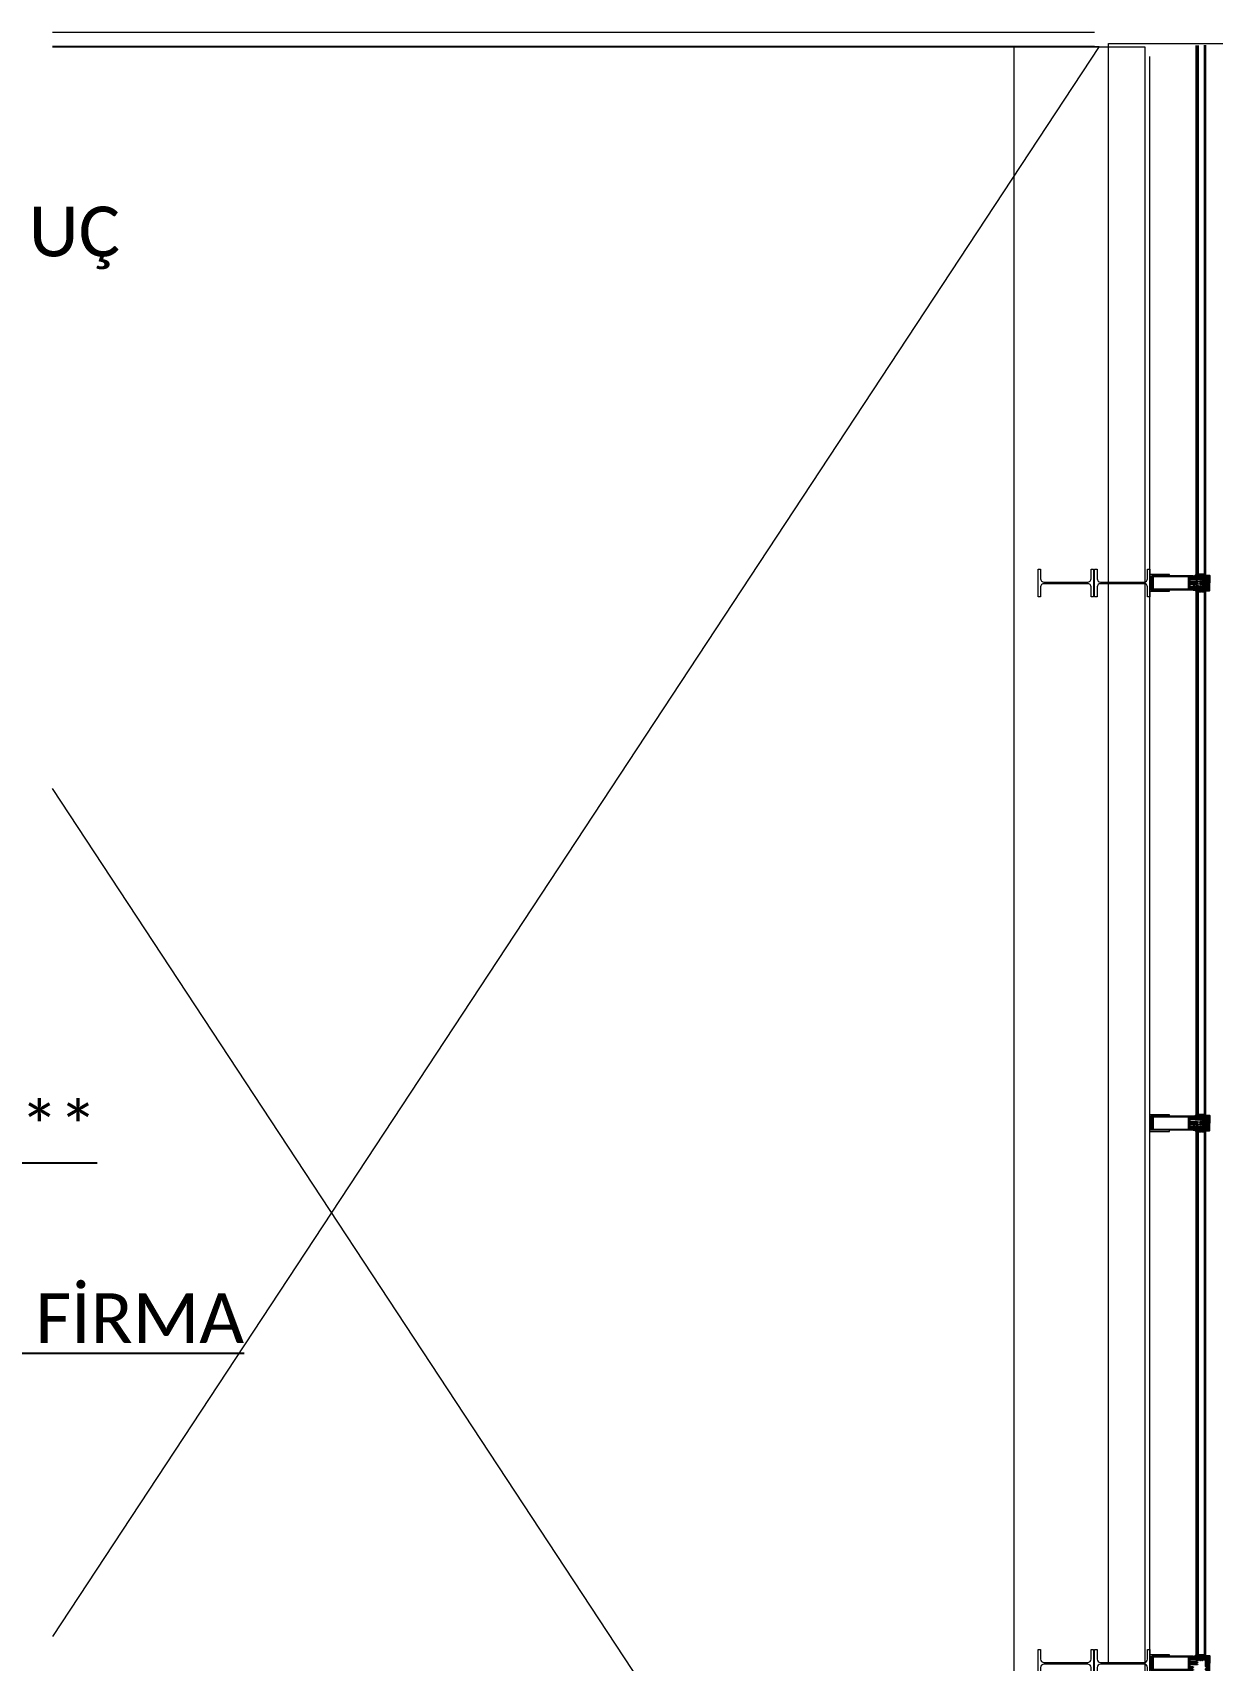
# Model space of a CAD drawing. Header units: millimetres. Extents: x -24 to 530668, y -246875 to -2983.
# Drawn here: x 264915 to 265341, y -119307 to -118719 of the extents above; entities that cross this region are included whole.
import ezdxf
from ezdxf.enums import TextEntityAlignment as Align

# ---------------------------------------------------------------- set-up
doc = ezdxf.new("R2010")
doc.units = ezdxf.units.MM
doc.layers.get('0').update_dxf_attribs({"lineweight": 20})
for name, color, linetype, lineweight in [('0S-Profile EPDM', 22, 'Continuous', 25), ('0S-Shading EPDM', 25, 'Continuous', 13), ('elektrik yazı', 1, 'Continuous', 25), ('t_tarama', 253, 'Continuous', 5), ('ölçü', 251, 'Continuous', 5)]:
    doc.layers.add(name, color=color, linetype=linetype, lineweight=lineweight)
doc.layers.add('a_window_metal_aluminium_section', color=2, linetype='Continuous')
doc.styles.add('arial', font='arial.ttf')
doc.styles.add('txt_tur_1', font='arial.ttf', dxfattribs={"height": 1.5})
doc.styles.add('X_S_COL_01$0$arial', font='arial.ttf')
doc.styles.add('yazı', font='arial.ttf')

# ---------------------------------------------------------------- blocks, each defined once
blk = doc.blocks.new('dgriya')
at = {"layer": 'a_window_metal_aluminium_section', "extrusion": (0, 0, -1)}
for p, q in [((-161.7, 4.5), (-161.2, 5)), ((-161.7, 3.5), (-161.7, 4.5)), ((-160.7, 2.5), (-161.7, 3.5)), ((-161.2, 5), (-134.2, 5)), ((-159.8, 2.5), (-160.7, 2.5)), ((-159.5, 2), (-159.8, 2.5)), ((-158.3, 2), (-159.5, 2)), ((-158, 2.5), (-158.3, 2)), ((-157.7, 2), (-158, 2.5)), ((-156.5, 2), (-157.7, 2)), ((-156.2, 2.5), (-156.5, 2)), ((-155.9, 2), (-156.2, 2.5)), ((-154.7, 2), (-155.9, 2)), ((-154.4, 2.5), (-154.7, 2)), ((-154.1, 2), (-154.4, 2.5)), ((-152.9, 2), (-154.1, 2)), ((-152.6, 2.5), (-152.9, 2)), ((-152.3, 2), (-152.6, 2.5)), ((-151.1, 2), (-152.3, 2)), ((-150.8, 2.5), (-151.1, 2)), ((-150.5, 2), (-150.8, 2.5)), ((-149.3, 2), (-150.5, 2)), ((-149, 2.5), (-149.3, 2)), ((-148.7, 2), (-149, 2.5)), ((-147.5, 2), (-148.7, 2)), ((-147.2, 2.5), (-147.5, 2)), ((-146.9, 2), (-147.2, 2.5)), ((-145.8, 2), (-146.9, 2)), ((-145.8, 14.4), (-144.9, 15.3)), ((-145.8, 13.1), (-145.8, 14.4)), ((-145.3, 12.6), (-145.8, 13.1)), ((-143.9, 0.9), (-145.8, 2)), ((-145.7, 23.1), (-145.7, 25)), ((-145.7, 25), (2.8, 25)), ((-144.9, 22.3), (-145.7, 23.1)), ((-133.2, 12.6), (-145.3, 12.6)), ((-144.3, 22.3), (-144.9, 22.3)), ((-144.9, 15.3), (-144.3, 15.3)), ((-141.6, 23.5), (-144.3, 23.5)), ((-144.3, 23.5), (-144.3, 22.3)), ((-144.3, 15.3), (-144.3, 14.1)), ((-144.3, 14.1), (-141.6, 14.1)), ((-143.4, 0), (-143.9, 0.9)), ((-143.9, -0.9), (-143.4, 0)), ((-141.6, 19), (-141.6, 23.5)), ((-141.4, 18.8), (-141.6, 19)), ((-141.6, 18.5), (-141.4, 18.8)), ((-141.6, 14.1), (-141.6, 18.5)), ((-134.2, 5), (-133.2, 5.3)), ((-132.7, 12.1), (-133.2, 12.6)), ((-133.2, 5.3), (-132.7, 6.5)), ((-132.7, 6.5), (-132.7, 12.1)), ((2.8, 25), (3.8, 24.6)), ((3.8, 24.6), (4.3, 23.7)), ((4.3, 23.7), (4.3, -23.5)), ((-161.7, -3.7), (-160.7, -2.5)), ((-161.7, -4.5), (-161.7, -3.7)), ((-161.2, -5), (-161.7, -4.5)), ((-134.2, -5), (-161.2, -5)), ((-160.7, -2.5), (-160.4, -2)), ((-160.4, -2), (-159.2, -2)), ((-159.2, -2), (-158.9, -2.5)), ((-158.9, -2.5), (-158.6, -2)), ((-158.6, -2), (-157.4, -2)), ((-157.4, -2), (-157.1, -2.5)), ((-157.1, -2.5), (-156.8, -2)), ((-156.8, -2), (-155.6, -2)), ((-155.6, -2), (-155.3, -2.5)), ((-155.3, -2.5), (-155, -2)), ((-155, -2), (-153.8, -2)), ((-153.8, -2), (-153.5, -2.5)), ((-153.5, -2.5), (-153.2, -2)), ((-153.2, -2), (-152, -2)), ((-152, -2), (-151.7, -2.5)), ((-151.7, -2.5), (-151.4, -2)), ((-151.4, -2), (-150.2, -2)), ((-150.2, -2), (-149.9, -2.5)), ((-149.9, -2.5), (-149.6, -2)), ((-149.6, -2), (-148.4, -2)), ((-148.4, -2), (-148.1, -2.5)), ((-148.1, -2.5), (-147.8, -2)), ((-147.8, -2), (-145.8, -2)), ((-145.8, -2), (-143.9, -0.9)), ((-145.8, -13.1), (-145.3, -12.6)), ((-145.8, -14.4), (-145.8, -13.1)), ((-145.8, -13.1), (-145.8, -13.1)), ((-144.9, -15.3), (-145.8, -14.4)), ((-145.7, -23.1), (-144.9, -22.3)), ((-145.7, -25), (-145.7, -23.1)), ((2.8, -25), (-145.7, -25)), ((-145.3, -12.6), (-133.2, -12.6)), ((-144.3, -15.3), (-144.9, -15.3)), ((-144.9, -22.3), (-144.3, -22.3)), ((-141.6, -14.1), (-144.3, -14.1)), ((-144.3, -14.1), (-144.3, -15.3)), ((-144.3, -22.3), (-144.3, -23.5)), ((-144.3, -23.5), (-141.6, -23.5)), ((-141.6, -18.5), (-141.6, -14.1)), ((-141.4, -18.8), (-141.6, -18.5)), ((-141.6, -19), (-141.4, -18.8)), ((-141.6, -23.5), (-141.6, -19)), ((-133, -5.6), (-134.2, -5)), ((-133.2, -12.6), (-132.7, -12.1)), ((-132.7, -6.5), (-133, -5.6)), ((-132.7, -12.1), (-132.7, -6.5)), ((3.9, -24.6), (2.8, -25)), ((4.3, -23.5), (3.9, -24.6))]:
    blk.add_line(p, q, dxfattribs=at)
at = {"layer": 'a_window_metal_aluminium_section'}
for p, q in [((-130.4, 22.9), (-130.4, -22.9)), ((0, 22.9), (-130.4, 22.9)), ((-130.4, 22.9), (-130.4, 22.9)), ((0, -22.9), (0, 22.9)), ((-130.4, -22.9), (0, -22.9))]:
    blk.add_line(p, q, dxfattribs=at)
for points in [[(-192.4, 27), (-204.4, 27), (-204.4, 0)], [(-192.4, 25), (-202.4, 25), (-202.4, 0)], [(-192.4, 25), (-192.4, 27)], [(-192.4, -27), (-204.4, -27), (-204.4, 0)], [(-192.4, -25), (-202.4, -25), (-202.4, 0)], [(-192.4, -25), (-192.4, -27)]]:
    blk.add_lwpolyline(points, dxfattribs=at)
for points in [[(-191.5, 23.5), (-191.5, 20.3), (-192.3, 19.5), (-192.9, 19.5), (-192.9, 20.7), (-194.5, 20.7), (-194.7, 20.7), (-194.9, 20.6), (-195.1, 20.5), (-195.2, 20.4), (-195.4, 20.3), (-195.5, 20.1), (-195.5, 19.9), (-195.5, 19.7), (-195.5, 11.3), (-192.9, 11.3), (-192.9, 12.5), (-192.3, 12.5), (-191.5, 11.7), (-191.5, -11.7), (-192.3, -12.5), (-192.9, -12.5), (-192.9, -11.3), (-195.5, -11.3), (-195.5, -19.7), (-195.5, -19.9), (-195.5, -20.1), (-195.4, -20.3), (-195.2, -20.4), (-195.1, -20.5), (-194.9, -20.6), (-194.7, -20.7), (-194.5, -20.7), (-192.9, -20.7), (-192.9, -19.5), (-192.3, -19.5), (-191.5, -20.3), (-191.5, -23.5), (-195.3, -22.5), (-195.4, -22.5), (-195.5, -22.5), (-195.6, -22.5), (-195.7, -22.5), (-195.8, -22.6), (-195.9, -22.7), (-196, -22.8), (-196, -22.9), (-196, -23), (-196.1, -23.1), (-196.1, -23.2), (-196.2, -23.3), (-196.3, -23.4), (-196.4, -23.4), (-196.5, -23.5), (-196.6, -23.5), (-196.7, -23.5), (-196.8, -23.4), (-197, -23.4), (-197.1, -23.3), (-197.2, -23.2), (-197.4, -23.1), (-197.5, -23), (-197.6, -23), (-197.7, -22.9), (-197.8, -22.9), (-197.9, -22.8), (-198, -22.8), (-198.1, -22.7), (-198.3, -22.7), (-198.4, -22.6), (-198.5, -22.6), (-198.6, -22.5), (-198.7, -22.5), (-198.9, -22.4), (-199, -22.3), (-199.1, -22.3), (-199.2, -22.2), (-199.3, -22.2), (-199.4, -22.1), (-199.5, -22.1), (-199.6, -22), (-199.8, -21.9), (-199.9, -21.9), (-200, -21.9), (-200.2, -21.8), (-200.3, -21.7), (-200.5, -21.7), (-200.6, -21.7), (-200.7, -21.6), (-200.8, -21.6), (-200.9, -21.5), (-201, -21.5), (-201.1, -21.5), (-201.2, -21.4), (-201.3, -21.3), (-201.4, -21.2), (-201.4, -21), (-201.4, -20.8), (-201.3, -20.7), (-201.2, -20.6), (-201.1, -20.5), (-200.9, -20.5), (-198, -20.5), (-197.9, -20.5), (-197.7, -20.4), (-197.6, -20.2), (-197.5, -20), (-197.5, -10.8), (-197.5, -10.6), (-197.5, -10.4), (-197.4, -10.2), (-197.2, -10.1), (-197.1, -10), (-196.9, -9.9), (-196.7, -9.8), (-196.5, -9.8), (-195.5, -9.8), (-195.3, -9.8), (-195.2, -9.7), (-195, -9.6), (-194.8, -9.5), (-194.7, -9.4), (-194.6, -9.2), (-194.6, -9), (-194.5, -8.8), (-194.5, -0.3), (-194.4, -0.2), (-194.3, 0), (-194.4, 0.2), (-194.5, 0.2), (-194.5, 8.8), (-194.6, 9), (-194.6, 9.2), (-194.7, 9.4), (-194.8, 9.5), (-195, 9.6), (-195.2, 9.7), (-195.3, 9.8), (-195.5, 9.8), (-196.5, 9.8), (-196.7, 9.8), (-196.9, 9.9), (-197.1, 10), (-197.2, 10.1), (-197.4, 10.2), (-197.5, 10.4), (-197.5, 10.6), (-197.5, 10.8), (-197.5, 20), (-197.6, 20.2), (-197.7, 20.4), (-197.9, 20.5), (-198, 20.5), (-200.9, 20.5), (-201.1, 20.5), (-201.2, 20.6), (-201.3, 20.7), (-201.4, 20.8), (-201.4, 21), (-201.4, 21.2), (-201.3, 21.3), (-201.2, 21.4), (-201.1, 21.5), (-201, 21.5), (-200.8, 21.6), (-200.7, 21.6), (-200.6, 21.7), (-200.5, 21.7), (-200.3, 21.7), (-200.2, 21.8), (-200.1, 21.8), (-200, 21.9), (-199.9, 21.9), (-199.8, 21.9), (-199.7, 22), (-199.6, 22), (-199.4, 22.1), (-199.2, 22.2), (-199, 22.3), (-198.9, 22.4), (-198.8, 22.4), (-198.6, 22.5), (-198.5, 22.6), (-198.4, 22.6), (-198.3, 22.7), (-198.1, 22.7), (-198, 22.8), (-197.9, 22.8), (-197.8, 22.9), (-197.6, 23), (-197.5, 23), (-197.4, 23.1), (-197.3, 23.2), (-197.2, 23.2), (-197.1, 23.3), (-197, 23.3), (-197, 23.4), (-196.8, 23.4), (-196.7, 23.5), (-196.6, 23.5), (-196.5, 23.4), (-196.3, 23.4), (-196.2, 23.3), (-196.1, 23.2), (-196.1, 23.1), (-196, 23), (-196, 22.9), (-196, 22.8), (-195.9, 22.7), (-195.8, 22.6), (-195.7, 22.5), (-195.5, 22.5), (-195.4, 22.5), (-195.3, 22.5), (-191.5, 23.5)], [(-133.2, -3.2), (-132.7, -2.7), (-132.7, 2.7), (-133.2, 3.2), (-140.6, 3.2), (-141.1, 2.7), (-141.1, -2.7), (-140.6, -3.2), (-133.2, -3.2)], [(-138.4, 14.1), (-132.7, 14.1), (-132.7, 18.5), (-132.5, 18.8), (-132.7, 19), (-132.7, 23.5), (-138.4, 23.5), (-138.4, 22.3), (-139, 22.3), (-139.6, 23), (-140.2, 23.1), (-140.5, 22.6), (-140.3, 22.2), (-139.3, 21.2), (-139, 20.5), (-139, 17.1), (-139.3, 16.4), (-140.3, 15.4), (-140.5, 15), (-140.2, 14.5), (-139.6, 14.7), (-139, 15.3), (-138.4, 15.3), (-138.4, 14.1)], [(-138.4, -23.5), (-132.7, -23.5), (-132.7, -19), (-132.5, -18.8), (-132.7, -18.5), (-132.7, -14.1), (-138.4, -14.1), (-138.4, -15.3), (-139, -15.3), (-139.6, -14.7), (-140.2, -14.5), (-140.5, -15), (-140.3, -15.3), (-139.3, -16.4), (-139, -17.1), (-139, -20.5), (-139.3, -21.2), (-140.3, -22.2), (-140.5, -22.6), (-140.2, -23.1), (-139.6, -23), (-139, -22.3), (-138.4, -22.3), (-138.4, -23.5)]]:
    blk.add_lwpolyline(points, close=True, dxfattribs=at)
blk = doc.blocks.new('Gasket 244947')
at = {"layer": '0S-Shading EPDM'}
h = blk.add_hatch(dxfattribs=at)
h.set_pattern_fill('ANSI37', color=256, scale=0.625, angle=90, style=0)
h.paths.add_polyline_path([(7.8, 0), (4.57, 0), (4.1, 0.5), (4.1, 1.58), (4.57, 2), (7.83, 2), (8.3, 1.58), (8.3, 0.5)], flags=16)
h.paths.add_polyline_path([(7.4, -4.5), (5, -4.5), (4, -3.5), (4, -2.5), (5, -1.5), (7.4, -1.5), (8.4, -2.5), (8.4, -3.5)], flags=16)
h.paths.add_polyline_path([(0.91, -7.87), (2.9, -7.87), (3.99, -7.9), (5.07, -8.01), (6.14, -8.2), (7.19, -8.45), (8.3, -8.65), (9.42, -8.78), (12.23, -8.8), (12.9, -8.4), (12.91, -8.21), (12.46, -7.82), (11.61, -7.83), (10.44, -7.8), (9.24, -7.74), (8.44, -7.65), (8.12, -7.41), (8.1, -7.23), (8.45, -6.86), (11.4, -7.01), (12.4, -6.05), (12.4, 0), (10.39, 0), (9.83, -0.15), (9.49, 0.08), (9.49, 1.7), (9.96, 1.98), (10.11, 2.19), (10, 2.47), (8.62, 3.61), (7.17, 3.1), (5.24, 3.1), (3.78, 3.61), (2.4, 2.47), (2.29, 2.19), (2.44, 1.98), (2.91, 1.7), (2.91, 0.08), (2.57, -0.15), (2.02, 0), (0, 0), (0, -5.98), (-0.26, -6.64), (-0.75, -7.11), (-1.28, -7.54), (-1.86, -7.9), (-2.46, -8.21), (-3.01, -8.46), (-3.07, -8.63), (-3.01, -8.79), (-2.85, -8.87), (-1.55, -8.62), (0.07, -8.05)])
at = {"layer": '0S-Profile EPDM'}
blk.add_lwpolyline([(0.91, -7.87), (2.9, -7.87), (3.99, -7.9), (5.07, -8.01), (6.14, -8.2), (7.19, -8.45), (8.3, -8.65), (9.42, -8.78), (12.23, -8.8), (12.9, -8.4), (12.91, -8.21), (12.46, -7.82), (11.61, -7.83), (10.44, -7.8), (9.24, -7.74), (8.44, -7.65), (8.12, -7.41), (8.1, -7.23), (8.45, -6.86), (11.4, -7.01), (12.4, -6.05), (12.4, 0), (10.39, 0), (9.83, -0.15), (9.49, 0.08), (9.49, 1.7), (9.96, 1.98), (10.11, 2.19), (10, 2.47), (8.62, 3.61), (7.17, 3.1), (5.24, 3.1), (3.78, 3.61), (2.4, 2.47), (2.29, 2.19), (2.44, 1.98), (2.91, 1.7), (2.91, 0.08), (2.57, -0.15), (2.02, 0), (0, 0), (0, -5.98), (-0.26, -6.64), (-0.75, -7.11), (-1.28, -7.54), (-1.86, -7.9), (-2.46, -8.21), (-3.01, -8.46), (-3.07, -8.63), (-3.01, -8.79), (-2.85, -8.87), (-1.55, -8.62), (0.07, -8.05), (0.91, -7.87)], close=True, dxfattribs=at)
at = {"layer": '0S-Profile EPDM', "extrusion": (0, 0, -1)}
for points in [[(-7.8, 0), (-4.57, 0), (-4.1, 0.5), (-4.1, 1.58), (-4.57, 2), (-7.83, 2), (-8.3, 1.58), (-8.3, 0.5), (-7.8, 0)], [(-7.4, -4.5), (-5, -4.5), (-4, -3.5), (-4, -2.5), (-5, -1.5), (-7.4, -1.5), (-8.4, -2.5), (-8.4, -3.5), (-7.4, -4.5)]]:
    blk.add_lwpolyline(points, close=True, dxfattribs=at)
blk = doc.blocks.new('_244947')
at = {"layer": '0S-Profile EPDM'}
blk.add_blockref('Gasket 244947', (0, 0), dxfattribs=at)
blk = doc.blocks.new('326320')
at = {"layer": '0S-Profile EPDM'}
for points in [[(8.4, 13.6), (8.4, 17.7), (6.8, 19.3), (4.6, 19.3), (4.5, 19.2), (4.4, 19.3), (3.3, 19.3), (3.3, 19.2), (3.2, 19.3), (2.2, 19.3), (2.1, 19.2), (2, 19.3), (0, 19.3), (0, 15.8), (0.1, 15.7), (0, 15.6), (0, 14.8), (0.1, 14.7), (0, 14.6), (0, 13.8), (0.1, 13.7), (0, 13.6), (0, 12.8), (0.1, 12.7), (0, 12.6), (0, 11.8), (0.1, 11.7), (0, 11.6), (0, 10.4), (1.2, 9.9), (1.2, 9.4), (0, 8.9), (0, 7.7), (0.1, 7.6), (0, 7.6), (0, 6.7), (0.1, 6.6), (0, 6.6), (0, 5.7), (0.1, 5.6), (0, 5.6), (0, 4.7), (0.1, 4.6), (0, 4.6), (0, 3.7), (0.1, 3.6), (0, 3.5), (0, 0), (2, 0), (2.1, 0.1), (2.2, 0), (3.2, 0), (3.3, 0.1), (3.3, 0), (4.4, 0), (4.5, 0.1), (4.6, 0), (6.8, 0), (8.4, 1.6), (8.4, 5.7), (20.8, 5.7), (20.8, 6.3), (20.3, 6.8), (9.1, 6.8), (8.6, 7.3), (8.6, 12), (9.1, 12.5), (20.3, 12.5), (20.8, 13), (20.8, 13.6)], [(7, 16.8), (7, 2.5), (6, 1.5), (1.4, 1.5), (1.4, 17.8), (6, 17.8), (7, 16.9)]]:
    blk.add_lwpolyline(points, close=True, dxfattribs=at)
blk = doc.blocks.new('Gasket 242524')
at = {"layer": '0S-Shading EPDM'}
h = blk.add_hatch(dxfattribs=at)
h.set_pattern_fill('ANSI37', color=256, scale=0.625, angle=90, style=0)
h.paths.add_polyline_path([(-2.737134, 5.300517), (-2.87946, 5.056922), (-3.000123, 4.801901), (-3.098214, 4.537377), (-3.172994, 4.265342), (-3.223901, 3.987847), (-3.250549, 3.706982), (-3.252739, 3.424864), (-3.230453, 3.14362), (-3.18386, 2.865368), (-3.113311, 2.592205), (-3.019338, 2.32619), (-2.902648, 2.069327), (-2.76412, 1.823552), (-2.6048, 1.590717), (-2.556662, 1.520493), (-2.514672, 1.446428), (-2.479134, 1.36906), (-2.450306, 1.288949), (-2.428397, 1.206677), (-2.413566, 1.122839), (-2.405919, 1.038044), (-2.405514, 0.952905), (-2.412352, 0.86804), (-2.426384, 0.784065), (-2.447508, 0.701588), (-2.475572, 0.621206), (-2.510371, 0.543503), (-2.551654, 0.469042), (-2.599121, 0.398362), (-2.652428, 0.331976), (-2.711189, 0.270365), (-2.774978, 0.213975), (-2.843332, 0.163216), (-2.915756, 0.118456), (-2.991725, 0.080018), (-3.070688, 0.048182), (-3.152073, 0.023177), (-3.235291, 0.005187), (-3.319736, -0.00566), (-3.404799, -0.009285), (-4.813239, -0.009285), (-4.890818, -0.012298), (-4.96793, -0.021322), (-5.04411, -0.0363), (-5.118898, -0.057143), (-5.191843, -0.083726), (-8.888317, -1.595786), (-8.966648, -1.631845), (-9.041582, -1.674518), (-9.11256, -1.723489), (-9.179056, -1.778392), (-9.240574, -1.83882), (-9.296658, -1.904323), (-9.34689, -1.974415), (-9.390896, -2.048574), (-9.42835, -2.126248), (-9.458972, -2.20686), (-9.482536, -2.289811), (-9.498866, -2.374483), (-9.50784, -2.460247), (-9.509392, -2.546466), (-9.50351, -2.632498), (-9.490239, -2.717703), (-9.469675, -2.801448), (-9.441974, -2.88311), (-9.40734, -2.962082), (-9.366031, -3.037776), (-9.318354, -3.10963), (-9.264664, -3.17711), (-9.205361, -3.239713), (-9.140884, -3.296974), (-9.071714, -3.348467), (-8.998365, -3.393809), (-8.921382, -3.432664), (-8.841338, -3.464742), (-8.758827, -3.489805), (-5.875279, -4.103828), (-2.950409, -4.473981), (-0.004806, -4.597656), (2.940798, -4.473985), (5.865668, -4.103838), (8.749217, -3.489819), (8.831728, -3.464756), (8.911773, -3.432678), (8.988756, -3.393823), (9.062106, -3.34848), (9.131277, -3.296986), (9.195754, -3.239725), (9.255058, -3.177121), (9.308748, -3.109641), (9.356425, -3.037787), (9.397735, -2.962092), (9.432369, -2.88312), (9.460071, -2.801457), (9.480634, -2.717711), (9.493906, -2.632505), (9.499788, -2.546473), (9.498236, -2.460254), (9.489261, -2.374489), (9.472932, -2.289816), (9.449368, -2.206865), (9.418745, -2.126252), (9.381291, -2.048577), (9.337284, -1.974418), (9.287052, -1.904326), (9.230968, -1.838822), (9.169449, -1.778393), (9.102953, -1.72349), (9.031974, -1.674519), (8.95704, -1.631845), (8.878708, -1.595786), (5.182234, -0.083726), (5.109288, -0.057143), (5.034501, -0.0363), (4.958321, -0.021322), (4.881209, -0.012298), (4.80363, -0.009285), (3.39519, -0.009285), (3.310127, -0.00566), (3.225681, 0.005187), (3.142464, 0.023177), (3.061079, 0.048182), (2.982116, 0.080018), (2.906147, 0.118456), (2.833723, 0.163216), (2.765369, 0.213975), (2.70158, 0.270365), (2.642819, 0.331976), (2.589512, 0.398362), (2.542045, 0.469042), (2.500762, 0.543503), (2.465963, 0.621206), (2.437899, 0.701588), (2.416775, 0.784065), (2.402743, 0.86804), (2.395905, 0.952905), (2.39631, 1.038044), (2.403957, 1.122839), (2.418788, 1.206677), (2.440697, 1.288949), (2.469525, 1.36906), (2.505063, 1.446428), (2.547053, 1.520493), (2.595191, 1.590717), (2.754511, 1.823552), (2.893039, 2.069327), (3.009729, 2.32619), (3.103702, 2.592205), (3.174251, 2.865368), (3.220844, 3.14362), (3.24313, 3.424864), (3.24094, 3.706982), (3.214292, 3.987847), (3.163385, 4.265342), (3.088605, 4.537377), (2.990514, 4.801901), (2.869851, 5.056922), (2.727525, 5.300517), (2.56461, 5.530851), (2.382333, 5.746188), (2.182067, 5.944906), (1.965322, 6.125506), (1.73373, 6.286629), (1.489038, 6.427059), (1.233088, 6.545739), (0.967811, 6.641774), (0.695204, 6.714442), (0.417322, 6.763193), (0.136258, 6.78766), (-0.145868, 6.78766), (-0.426931, 6.763193), (-0.704813, 6.714442), (-0.97742, 6.641774), (-1.242697, 6.545739), (-1.498647, 6.427059), (-1.743339, 6.286629), (-1.974931, 6.125506), (-2.191676, 5.944906), (-2.391942, 5.746188), (-2.574219, 5.530851)])
at = {"layer": '0S-Profile EPDM'}
blk.add_lwpolyline([(-2.737134, 5.300517), (-2.87946, 5.056922), (-3.000123, 4.801901), (-3.098214, 4.537377), (-3.172994, 4.265342), (-3.223901, 3.987847), (-3.250549, 3.706982), (-3.252739, 3.424864), (-3.230453, 3.14362), (-3.18386, 2.865368), (-3.113311, 2.592205), (-3.019338, 2.32619), (-2.902648, 2.069327), (-2.76412, 1.823552), (-2.6048, 1.590717), (-2.556662, 1.520493), (-2.514672, 1.446428), (-2.479134, 1.36906), (-2.450306, 1.288949), (-2.428397, 1.206677), (-2.413566, 1.122839), (-2.405919, 1.038044), (-2.405514, 0.952905), (-2.412352, 0.86804), (-2.426384, 0.784065), (-2.447508, 0.701588), (-2.475572, 0.621206), (-2.510371, 0.543503), (-2.551654, 0.469042), (-2.599121, 0.398362), (-2.652428, 0.331976), (-2.711189, 0.270365), (-2.774978, 0.213975), (-2.843332, 0.163216), (-2.915756, 0.118456), (-2.991725, 0.080018), (-3.070688, 0.048182), (-3.152073, 0.023177), (-3.235291, 0.005187), (-3.319736, -0.00566), (-3.404799, -0.009285), (-4.813239, -0.009285), (-4.890818, -0.012298), (-4.96793, -0.021322), (-5.04411, -0.0363), (-5.118898, -0.057143), (-5.191843, -0.083726), (-8.888317, -1.595786), (-8.966648, -1.631845), (-9.041582, -1.674518), (-9.11256, -1.723489), (-9.179056, -1.778392), (-9.240574, -1.83882), (-9.296658, -1.904323), (-9.34689, -1.974415), (-9.390896, -2.048574), (-9.42835, -2.126248), (-9.458972, -2.20686), (-9.482536, -2.289811), (-9.498866, -2.374483), (-9.50784, -2.460247), (-9.509392, -2.546466), (-9.50351, -2.632498), (-9.490239, -2.717703), (-9.469675, -2.801448), (-9.441974, -2.88311), (-9.40734, -2.962082), (-9.366031, -3.037776), (-9.318354, -3.10963), (-9.264664, -3.17711), (-9.205361, -3.239713), (-9.140884, -3.296974), (-9.071714, -3.348467), (-8.998365, -3.393809), (-8.921382, -3.432664), (-8.841338, -3.464742), (-8.758827, -3.489805), (-5.875279, -4.103828), (-2.950409, -4.473981), (-0.004806, -4.597656), (2.940798, -4.473985), (5.865668, -4.103838), (8.749217, -3.489819), (8.831728, -3.464756), (8.911773, -3.432678), (8.988756, -3.393823), (9.062106, -3.34848), (9.131277, -3.296986), (9.195754, -3.239725), (9.255058, -3.177121), (9.308748, -3.109641), (9.356425, -3.037787), (9.397735, -2.962092), (9.432369, -2.88312), (9.460071, -2.801457), (9.480634, -2.717711), (9.493906, -2.632505), (9.499788, -2.546473), (9.498236, -2.460254), (9.489261, -2.374489), (9.472932, -2.289816), (9.449368, -2.206865), (9.418745, -2.126252), (9.381291, -2.048577), (9.337284, -1.974418), (9.287052, -1.904326), (9.230968, -1.838822), (9.169449, -1.778393), (9.102953, -1.72349), (9.031974, -1.674519), (8.95704, -1.631845), (8.878708, -1.595786), (5.182234, -0.083726), (5.109288, -0.057143), (5.034501, -0.0363), (4.958321, -0.021322), (4.881209, -0.012298), (4.80363, -0.009285), (3.39519, -0.009285), (3.310127, -0.00566), (3.225681, 0.005187), (3.142464, 0.023177), (3.061079, 0.048182), (2.982116, 0.080018), (2.906147, 0.118456), (2.833723, 0.163216), (2.765369, 0.213975), (2.70158, 0.270365), (2.642819, 0.331976), (2.589512, 0.398362), (2.542045, 0.469042), (2.500762, 0.543503), (2.465963, 0.621206), (2.437899, 0.701588), (2.416775, 0.784065), (2.402743, 0.86804), (2.395905, 0.952905), (2.39631, 1.038044), (2.403957, 1.122839), (2.418788, 1.206677), (2.440697, 1.288949), (2.469525, 1.36906), (2.505063, 1.446428), (2.547053, 1.520493), (2.595191, 1.590717), (2.754511, 1.823552), (2.893039, 2.069327), (3.009729, 2.32619), (3.103702, 2.592205), (3.174251, 2.865368), (3.220844, 3.14362), (3.24313, 3.424864), (3.24094, 3.706982), (3.214292, 3.987847), (3.163385, 4.265342), (3.088605, 4.537377), (2.990514, 4.801901), (2.869851, 5.056922), (2.727525, 5.300517), (2.56461, 5.530851), (2.382333, 5.746188), (2.182067, 5.944906), (1.965322, 6.125506), (1.73373, 6.286629), (1.489038, 6.427059), (1.233088, 6.545739), (0.967811, 6.641774), (0.695204, 6.714442), (0.417322, 6.763193), (0.136258, 6.78766), (-0.145868, 6.78766), (-0.426931, 6.763193), (-0.704813, 6.714442), (-0.97742, 6.641774), (-1.242697, 6.545739), (-1.498647, 6.427059), (-1.743339, 6.286629), (-1.974931, 6.125506), (-2.191676, 5.944906), (-2.391942, 5.746188), (-2.574219, 5.530851), (-2.737134, 5.300517)], close=True, dxfattribs=at)
blk = doc.blocks.new('_242524')
at = {"layer": '0S-Profile EPDM'}
blk.add_blockref('Gasket 242524', (0, 0), dxfattribs=at)
blk = doc.blocks.new('COLUMN-GZL6')
at = {"color": 0, "linetype": 'ByBlock', "lineweight": -2}
blk.add_lwpolyline([(50, 0), (50, -9), (15, -9, 0.414214), (3, -21), (3, -179, 0.414214), (15, -191), (50, -191), (50, -200), (-50, -200), (-50, -191), (-15, -191, 0.414214), (-3, -179), (-3, -21, 0.414214), (-15, -9), (-50, -9), (-50, 0)], format="xyb", close=True, dxfattribs=at)
at = {"style": 'arial', "flags": 9}
for tag in ['DATA', 'PROMPTS']:
    blk.add_attdef(tag, (0, 0), '', height=3, dxfattribs=at)
blk = doc.blocks.new('X_S_COL_01$0$COLUMN-GZL6')
at = {"color": 0, "linetype": 'ByBlock', "lineweight": -2}
blk.add_lwpolyline([(50, 0), (50, -9), (15, -9, 0.414214), (3, -21), (3, -179, 0.414214), (15, -191), (50, -191), (50, -200), (-50, -200), (-50, -191), (-15, -191, 0.414214), (-3, -179), (-3, -21, 0.414214), (-15, -9), (-50, -9), (-50, 0)], format="xyb", close=True, dxfattribs=at)
at = {"style": 'X_S_COL_01$0$arial', "flags": 9}
for tag in ['DATA', 'PROMPTS']:
    blk.add_attdef(tag, (0, 0), '', height=3, dxfattribs=at)
blk = doc.blocks.new('NEW')
at = {"layer": 't_tarama'}
for p, q in [((270208.48, -115156.72, -0.01), (270586.6, -115156.72, -0.01)), ((270586.6, -115156.72, -0.01), (270208.48, -115731.26, -0.01)), ((270589.99, -115155.67, -0.01), (270873.45, -115155.67, -0.01)), ((270621.51, -115156.41, -0.01), (270621.51, -115349.54, -0.01)), ((270622.01, -115156.41, -0.01), (270622.01, -115349.54, -0.01)), ((270622.51, -115349.54, -0.01), (270622.51, -115156.41, -0.01)), ((270624.51, -115156.31, -0.01), (270624.51, -115349.56, -0.01)), ((270625.11, -115349.56, -0.01), (270625.11, -115156.31, -0.01)), ((270622.51, -115349.56, -0.01), (270621.51, -115349.56, -0.01)), ((270621.51, -115351.61, -0.01), (270621.51, -115544.74, -0.01)), ((270622.51, -115351.61, -0.01), (270621.51, -115351.61, -0.01)), ((270622.01, -115351.61, -0.01), (270622.01, -115544.74, -0.01)), ((270622.51, -115544.74, -0.01), (270622.51, -115351.61, -0.01)), ((270625.11, -115349.57, -0.01), (270624.51, -115349.57, -0.01)), ((270625.11, -115349.57, -0.01), (270624.51, -115349.57, -0.01)), ((270624.51, -115351.51, -0.01), (270624.51, -115544.76, -0.01)), ((270625.11, -115351.59, -0.01), (270624.51, -115351.59, -0.01)), ((270625.11, -115544.76, -0.01), (270625.11, -115351.51, -0.01)), ((270586.6, -115999.4, -0.01), (270208.48, -115424.87, -0.01)), ((270622.51, -115544.76, -0.01), (270621.51, -115544.76, -0.01)), ((270621.51, -115546.81, -0.01), (270621.51, -115739.94, -0.01)), ((270622.51, -115546.81, -0.01), (270621.51, -115546.81, -0.01)), ((270622.01, -115546.81, -0.01), (270622.01, -115739.94, -0.01)), ((270622.51, -115739.94, -0.01), (270622.51, -115546.81, -0.01)), ((270625.11, -115544.77, -0.01), (270624.51, -115544.77, -0.01)), ((270625.11, -115544.77, -0.01), (270624.51, -115544.77, -0.01)), ((270624.51, -115546.71, -0.01), (270624.51, -115739.96, -0.01)), ((270625.11, -115546.79, -0.01), (270624.51, -115546.79, -0.01)), ((270625.11, -115739.96, -0.01), (270625.11, -115546.71, -0.01)), ((270622.51, -115739.96, -0.01), (270621.51, -115739.96, -0.01))]:
    blk.add_line(p, q, dxfattribs=at)
at = {"layer": 't_tarama', "elevation": -0.01}
for points in [[(270584.99, -115151.72), (270208.48, -115151.72)], [(270584.99, -115156.72), (270208.48, -115156.72)], [(270208.48, -115156.85), (270603.1, -115156.85), (270603.1, -115999.4), (270208.48, -115999.4)], [(270555.8, -115156.72), (270555.8, -115999.4)], [(270589.99, -115350.27), (270589.99, -115155.67)], [(270604.99, -116126.39), (270604.99, -115160.37)], [(270589.99, -115740.69), (270589.99, -115350.87)]]:
    blk.add_lwpolyline(points, dxfattribs=at)
for points in [[(270611.99, -115347.59), (270604.99, -115347.59), (270604.99, -115353.59), (270611.99, -115353.59), (270611.99, -115353.19), (270605.39, -115353.19), (270605.39, -115347.99), (270611.99, -115347.99)], [(270622.1, -115350.46), (270622.01, -115350.45), (270621.83, -115350.44), (270621.65, -115350.44), (270621.47, -115350.44), (270621.33, -115350.45), (270621.27, -115350.47), (270621.15, -115350.54), (270621.12, -115350.58), (270621.15, -115350.63), (270621.27, -115350.7), (270621.33, -115350.71), (270621.47, -115350.72), (270621.65, -115350.73), (270621.83, -115350.72), (270622.01, -115350.71), (270622.1, -115350.7), (270622.2, -115350.58), (270622.1, -115350.46)], [(270622.1, -115350.7), (270622.01, -115350.72), (270621.83, -115350.73), (270621.65, -115350.73), (270621.47, -115350.73), (270621.33, -115350.72), (270621.27, -115350.7), (270621.15, -115350.63), (270621.12, -115350.58), (270621.15, -115350.54), (270621.27, -115350.47), (270621.33, -115350.45), (270621.47, -115350.44), (270621.65, -115350.44), (270621.83, -115350.44), (270622.01, -115350.45), (270622.1, -115350.46), (270622.2, -115350.58), (270622.1, -115350.7)], [(270611.99, -115542.79), (270604.99, -115542.79), (270604.99, -115548.79), (270611.99, -115548.79), (270611.99, -115548.39), (270605.39, -115548.39), (270605.39, -115543.19), (270611.99, -115543.19)], [(270622.1, -115545.66), (270622.01, -115545.65), (270621.83, -115545.64), (270621.65, -115545.64), (270621.47, -115545.64), (270621.33, -115545.65), (270621.27, -115545.67), (270621.15, -115545.74), (270621.12, -115545.78), (270621.15, -115545.83), (270621.27, -115545.9), (270621.33, -115545.91), (270621.47, -115545.92), (270621.65, -115545.93), (270621.83, -115545.92), (270622.01, -115545.91), (270622.1, -115545.9), (270622.2, -115545.78), (270622.1, -115545.66)], [(270622.1, -115545.9), (270622.01, -115545.92), (270621.83, -115545.93), (270621.65, -115545.93), (270621.47, -115545.93), (270621.33, -115545.92), (270621.27, -115545.9), (270621.15, -115545.83), (270621.12, -115545.78), (270621.15, -115545.74), (270621.27, -115545.67), (270621.33, -115545.65), (270621.47, -115545.64), (270621.65, -115545.64), (270621.83, -115545.64), (270622.01, -115545.65), (270622.1, -115545.66), (270622.2, -115545.78), (270622.1, -115545.9)], [(270611.99, -115737.99), (270604.99, -115737.99), (270604.99, -115743.99), (270611.99, -115743.99), (270611.99, -115743.59), (270605.39, -115743.59), (270605.39, -115738.39), (270611.99, -115738.39)]]:
    blk.add_lwpolyline(points, close=True, dxfattribs=at)
at = {"layer": 't_tarama', "extrusion": (0, 0, -1), "elevation": 0.01}
for points in [[(-270622.2, -115350.08), (-270622.81, -115350.08), (-270622.9, -115350.1), (-270623.13, -115350.21), (-270623.16, -115350.21), (-270623.18, -115350.18), (-270623.17, -115350.11), (-270623.18, -115350.09), (-270623.2, -115350.08), (-270623.77, -115350.08), (-270623.87, -115350.18), (-270623.84, -115350.29), (-270623.73, -115350.32), (-270623.73, -115350.24), (-270623.7, -115350.21), (-270623.41, -115350.21), (-270623.34, -115350.24), (-270623.03, -115350.55), (-270623.02, -115350.58), (-270623.03, -115350.62), (-270623.34, -115350.92), (-270623.41, -115350.95), (-270623.7, -115350.95), (-270623.73, -115350.92), (-270623.73, -115350.85), (-270623.84, -115350.88), (-270623.87, -115350.95), (-270623.84, -115351.05), (-270623.77, -115351.08), (-270623.2, -115351.08), (-270623.18, -115351.07), (-270623.17, -115351.05), (-270623.18, -115350.98), (-270623.16, -115350.96), (-270623.13, -115350.95), (-270622.9, -115351.06), (-270622.81, -115351.08), (-270622.2, -115351.08), (-270622.2, -115350.91), (-270622.14, -115350.8), (-270622.01, -115350.78), (-270621.83, -115350.79), (-270621.66, -115350.79), (-270621.58, -115350.79), (-270621.55, -115350.82), (-270621.52, -115350.79), (-270621.48, -115350.79), (-270621.3, -115350.78), (-270621.25, -115350.77), (-270621.19, -115350.75), (-270621.05, -115350.67), (-270621, -115350.58), (-270621.05, -115350.5), (-270621.19, -115350.41), (-270621.25, -115350.39), (-270621.3, -115350.39), (-270621.48, -115350.38), (-270621.52, -115350.38), (-270621.55, -115350.35), (-270621.58, -115350.38), (-270621.66, -115350.38), (-270621.83, -115350.38), (-270622.01, -115350.39), (-270622.15, -115350.35), (-270622.2, -115350.26), (-270622.2, -115350.08)], [(-270622.2, -115545.28), (-270622.81, -115545.28), (-270622.9, -115545.3), (-270623.13, -115545.41), (-270623.16, -115545.41), (-270623.18, -115545.38), (-270623.17, -115545.31), (-270623.18, -115545.29), (-270623.2, -115545.28), (-270623.77, -115545.28), (-270623.87, -115545.38), (-270623.84, -115545.49), (-270623.73, -115545.52), (-270623.73, -115545.44), (-270623.7, -115545.41), (-270623.41, -115545.41), (-270623.34, -115545.44), (-270623.03, -115545.75), (-270623.02, -115545.78), (-270623.03, -115545.82), (-270623.34, -115546.12), (-270623.41, -115546.15), (-270623.7, -115546.15), (-270623.73, -115546.12), (-270623.73, -115546.05), (-270623.84, -115546.08), (-270623.87, -115546.15), (-270623.84, -115546.25), (-270623.77, -115546.28), (-270623.2, -115546.28), (-270623.18, -115546.27), (-270623.17, -115546.25), (-270623.18, -115546.18), (-270623.16, -115546.16), (-270623.13, -115546.15), (-270622.9, -115546.26), (-270622.81, -115546.28), (-270622.2, -115546.28), (-270622.2, -115546.11), (-270622.14, -115546), (-270622.01, -115545.98), (-270621.83, -115545.99), (-270621.66, -115545.99), (-270621.58, -115545.99), (-270621.55, -115546.02), (-270621.52, -115545.99), (-270621.48, -115545.99), (-270621.3, -115545.98), (-270621.25, -115545.97), (-270621.19, -115545.95), (-270621.05, -115545.87), (-270621, -115545.78), (-270621.05, -115545.7), (-270621.19, -115545.61), (-270621.25, -115545.59), (-270621.3, -115545.59), (-270621.48, -115545.58), (-270621.52, -115545.58), (-270621.55, -115545.55), (-270621.58, -115545.58), (-270621.66, -115545.58), (-270621.83, -115545.58), (-270622.01, -115545.59), (-270622.15, -115545.55), (-270622.2, -115545.46), (-270622.2, -115545.28)]]:
    blk.add_lwpolyline(points, close=True, dxfattribs=at)
at = {"layer": 't_tarama'}
for centre, radius, start, end in [((270622.8, -115349.11, -0.01), 0.675, 64.02897, 115.78253), ((270622.8, -115349.11, -0.01), 0.675, 64.02897, 115.78253), ((270622.8, -115349.22, -0.01), 0.675, 64.02897, 115.78253), ((270622.8, -115349.22, -0.01), 0.675, 64.02897, 115.78253), ((270622.8, -115349.33, -0.01), 0.675, 64.02897, 115.78253), ((270622.8, -115349.33, -0.01), 0.675, 64.02897, 115.78253), ((270622.8, -115349.44, -0.01), 0.675, 64.02897, 115.78253), ((270622.8, -115349.44, -0.01), 0.675, 64.02897, 115.78253), ((270622.8, -115349.55, -0.01), 0.675, 64.02897, 115.78253), ((270622.8, -115349.55, -0.01), 0.675, 64.02897, 115.78253), ((270622.8, -115349.66, -0.01), 0.675, 64.02897, 115.78253), ((270622.8, -115349.66, -0.01), 0.675, 64.02897, 115.78253), ((270622.8, -115349.77, -0.01), 0.675, 64.02897, 115.78253), ((270622.8, -115349.77, -0.01), 0.675, 64.02897, 115.78253), ((270622.8, -115349.88, -0.01), 0.675, 64.02897, 115.78253), ((270622.8, -115349.88, -0.01), 0.675, 64.02897, 115.78253), ((270622.8, -115349.99, -0.01), 0.675, 64.02897, 115.78253), ((270622.8, -115350.1, -0.01), 0.675, 64.02897, 115.78253), ((270622.8, -115351.06, -0.01), 0.675, 244.21747, 295.97103), ((270622.8, -115351.17, -0.01), 0.675, 244.21747, 295.97103), ((270622.8, -115351.28, -0.01), 0.675, 244.21747, 295.97103), ((270622.8, -115351.28, -0.01), 0.675, 244.21747, 295.97103), ((270622.8, -115351.39, -0.01), 0.675, 244.21747, 295.97103), ((270622.8, -115351.39, -0.01), 0.675, 244.21747, 295.97103), ((270622.8, -115351.5, -0.01), 0.675, 244.21747, 295.97103), ((270622.8, -115351.5, -0.01), 0.675, 244.21747, 295.97103), ((270622.8, -115351.62, -0.01), 0.675, 244.21747, 295.97103), ((270622.8, -115351.62, -0.01), 0.675, 244.21747, 295.97103), ((270622.8, -115351.73, -0.01), 0.675, 244.21747, 295.97103), ((270622.8, -115351.73, -0.01), 0.675, 244.21747, 295.97103), ((270622.8, -115351.84, -0.01), 0.675, 244.21747, 295.97103), ((270622.8, -115351.84, -0.01), 0.675, 244.21747, 295.97103), ((270622.8, -115351.95, -0.01), 0.675, 244.21747, 295.97103), ((270622.8, -115351.95, -0.01), 0.675, 244.21747, 295.97103), ((270622.8, -115352.06, -0.01), 0.675, 244.21747, 295.97103), ((270622.8, -115352.06, -0.01), 0.675, 244.21747, 295.97103), ((270624.18, -115349.11, -0.01), 0.675, 62.08479, 115.97103), ((270624.18, -115349.11, -0.01), 0.675, 62.08479, 115.97103), ((270624.18, -115349.22, -0.01), 0.675, 62.08479, 115.97103), ((270624.18, -115349.22, -0.01), 0.675, 62.08479, 115.97103), ((270624.18, -115349.33, -0.01), 0.675, 62.08479, 115.97103), ((270624.18, -115349.33, -0.01), 0.675, 62.08479, 115.97103), ((270624.18, -115349.44, -0.01), 0.675, 62.08479, 115.97103), ((270624.18, -115349.44, -0.01), 0.675, 62.08479, 115.97103), ((270624.18, -115349.55, -0.01), 0.675, 62.08479, 115.97103), ((270624.18, -115349.55, -0.01), 0.675, 62.08479, 115.97103), ((270624.18, -115349.66, -0.01), 0.675, 62.08479, 115.97103), ((270624.18, -115349.66, -0.01), 0.675, 62.08479, 115.97103), ((270624.18, -115349.77, -0.01), 0.675, 62.08479, 115.97103), ((270624.18, -115349.77, -0.01), 0.675, 62.08479, 115.97103), ((270624.18, -115349.88, -0.01), 0.675, 62.08479, 115.97103), ((270624.18, -115349.88, -0.01), 0.675, 62.08479, 115.97103), ((270624.18, -115349.99, -0.01), 0.675, 62.08479, 115.97103), ((270624.18, -115349.99, -0.01), 0.675, 62.08479, 115.97103), ((270624.18, -115350.1, -0.01), 0.675, 62.08479, 115.97103), ((270624.18, -115351.06, -0.01), 0.675, 244.02897, 297.91521), ((270624.18, -115351.17, -0.01), 0.675, 244.02897, 297.91521), ((270624.18, -115351.17, -0.01), 0.675, 244.02897, 297.91521), ((270624.18, -115351.28, -0.01), 0.675, 244.02897, 297.91521), ((270624.18, -115351.28, -0.01), 0.675, 244.02897, 297.91521), ((270624.18, -115351.39, -0.01), 0.675, 244.02897, 297.91521), ((270624.18, -115351.39, -0.01), 0.675, 244.02897, 297.91521), ((270624.18, -115351.5, -0.01), 0.675, 244.02897, 297.91521), ((270624.18, -115351.5, -0.01), 0.675, 244.02897, 297.91521), ((270624.18, -115351.62, -0.01), 0.675, 244.02897, 297.91521), ((270624.18, -115351.62, -0.01), 0.675, 244.02897, 297.91521), ((270624.18, -115351.73, -0.01), 0.675, 244.02897, 297.91521), ((270624.18, -115351.73, -0.01), 0.675, 244.02897, 297.91521), ((270624.18, -115351.84, -0.01), 0.675, 244.02897, 297.91521), ((270624.18, -115351.84, -0.01), 0.675, 244.02897, 297.91521), ((270624.18, -115351.95, -0.01), 0.675, 244.02897, 297.91521), ((270624.18, -115351.95, -0.01), 0.675, 244.02897, 297.91521), ((270624.18, -115352.06, -0.01), 0.675, 244.02897, 297.91521), ((270624.18, -115352.06, -0.01), 0.675, 244.02897, 297.91521), ((270628.48, -115350.57, -0.01), 4.09, 165.85613, 194.14387), ((270628.48, -115350.59, -0.01), 4.09, 165.85613, 194.14387), ((270628.57, -115350.58, -0.01), 4.09, 165.85613, 194.14387), ((270628.57, -115350.59, -0.01), 4.09, 165.85613, 194.14387), ((270628.7, -115350.57, -0.01), 4.09, 165.85613, 194.14387), ((270628.7, -115350.59, -0.01), 4.09, 165.85613, 194.14387), ((270628.81, -115350.57, -0.01), 4.09, 165.85613, 194.14387), ((270628.81, -115350.59, -0.01), 4.09, 165.85613, 194.14387), ((270628.95, -115350.57, -0.01), 4.09, 165.85613, 194.14387), ((270628.95, -115350.59, -0.01), 4.09, 165.85613, 194.14387), ((270629.08, -115350.57, -0.01), 4.09, 165.85613, 194.14387), ((270629.08, -115350.59, -0.01), 4.09, 165.85613, 194.14387), ((270622.8, -115544.31, -0.01), 0.675, 64.02897, 115.78253), ((270622.8, -115544.31, -0.01), 0.675, 64.02897, 115.78253), ((270622.8, -115544.42, -0.01), 0.675, 64.02897, 115.78253), ((270622.8, -115544.42, -0.01), 0.675, 64.02897, 115.78253), ((270622.8, -115544.53, -0.01), 0.675, 64.02897, 115.78253), ((270622.8, -115544.53, -0.01), 0.675, 64.02897, 115.78253), ((270622.8, -115544.64, -0.01), 0.675, 64.02897, 115.78253), ((270622.8, -115544.64, -0.01), 0.675, 64.02897, 115.78253), ((270622.8, -115544.75, -0.01), 0.675, 64.02897, 115.78253), ((270622.8, -115544.75, -0.01), 0.675, 64.02897, 115.78253), ((270622.8, -115544.86, -0.01), 0.675, 64.02897, 115.78253), ((270622.8, -115544.86, -0.01), 0.675, 64.02897, 115.78253), ((270622.8, -115544.97, -0.01), 0.675, 64.02897, 115.78253), ((270622.8, -115544.97, -0.01), 0.675, 64.02897, 115.78253), ((270622.8, -115545.08, -0.01), 0.675, 64.02897, 115.78253), ((270622.8, -115545.08, -0.01), 0.675, 64.02897, 115.78253), ((270622.8, -115545.19, -0.01), 0.675, 64.02897, 115.78253), ((270622.8, -115545.3, -0.01), 0.675, 64.02897, 115.78253), ((270622.8, -115546.26, -0.01), 0.675, 244.21747, 295.97103), ((270622.8, -115546.37, -0.01), 0.675, 244.21747, 295.97103), ((270622.8, -115546.48, -0.01), 0.675, 244.21747, 295.97103), ((270622.8, -115546.48, -0.01), 0.675, 244.21747, 295.97103), ((270622.8, -115546.59, -0.01), 0.675, 244.21747, 295.97103), ((270622.8, -115546.59, -0.01), 0.675, 244.21747, 295.97103), ((270622.8, -115546.7, -0.01), 0.675, 244.21747, 295.97103), ((270622.8, -115546.7, -0.01), 0.675, 244.21747, 295.97103), ((270622.8, -115546.82, -0.01), 0.675, 244.21747, 295.97103), ((270622.8, -115546.82, -0.01), 0.675, 244.21747, 295.97103), ((270622.8, -115546.93, -0.01), 0.675, 244.21747, 295.97103), ((270622.8, -115546.93, -0.01), 0.675, 244.21747, 295.97103), ((270622.8, -115547.04, -0.01), 0.675, 244.21747, 295.97103), ((270622.8, -115547.04, -0.01), 0.675, 244.21747, 295.97103), ((270622.8, -115547.15, -0.01), 0.675, 244.21747, 295.97103), ((270622.8, -115547.15, -0.01), 0.675, 244.21747, 295.97103), ((270622.8, -115547.26, -0.01), 0.675, 244.21747, 295.97103), ((270622.8, -115547.26, -0.01), 0.675, 244.21747, 295.97103), ((270624.18, -115544.31, -0.01), 0.675, 62.08479, 115.97103), ((270624.18, -115544.31, -0.01), 0.675, 62.08479, 115.97103), ((270624.18, -115544.42, -0.01), 0.675, 62.08479, 115.97103), ((270624.18, -115544.42, -0.01), 0.675, 62.08479, 115.97103), ((270624.18, -115544.53, -0.01), 0.675, 62.08479, 115.97103), ((270624.18, -115544.53, -0.01), 0.675, 62.08479, 115.97103), ((270624.18, -115544.64, -0.01), 0.675, 62.08479, 115.97103), ((270624.18, -115544.64, -0.01), 0.675, 62.08479, 115.97103), ((270624.18, -115544.75, -0.01), 0.675, 62.08479, 115.97103), ((270624.18, -115544.75, -0.01), 0.675, 62.08479, 115.97103), ((270624.18, -115544.86, -0.01), 0.675, 62.08479, 115.97103), ((270624.18, -115544.86, -0.01), 0.675, 62.08479, 115.97103), ((270624.18, -115544.97, -0.01), 0.675, 62.08479, 115.97103), ((270624.18, -115544.97, -0.01), 0.675, 62.08479, 115.97103), ((270624.18, -115545.08, -0.01), 0.675, 62.08479, 115.97103), ((270624.18, -115545.08, -0.01), 0.675, 62.08479, 115.97103), ((270624.18, -115545.19, -0.01), 0.675, 62.08479, 115.97103), ((270624.18, -115545.19, -0.01), 0.675, 62.08479, 115.97103), ((270624.18, -115545.3, -0.01), 0.675, 62.08479, 115.97103), ((270624.18, -115546.26, -0.01), 0.675, 244.02897, 297.91521), ((270624.18, -115546.37, -0.01), 0.675, 244.02897, 297.91521), ((270624.18, -115546.37, -0.01), 0.675, 244.02897, 297.91521), ((270624.18, -115546.48, -0.01), 0.675, 244.02897, 297.91521), ((270624.18, -115546.48, -0.01), 0.675, 244.02897, 297.91521), ((270624.18, -115546.59, -0.01), 0.675, 244.02897, 297.91521), ((270624.18, -115546.59, -0.01), 0.675, 244.02897, 297.91521), ((270624.18, -115546.7, -0.01), 0.675, 244.02897, 297.91521), ((270624.18, -115546.7, -0.01), 0.675, 244.02897, 297.91521), ((270624.18, -115546.82, -0.01), 0.675, 244.02897, 297.91521), ((270624.18, -115546.82, -0.01), 0.675, 244.02897, 297.91521), ((270624.18, -115546.93, -0.01), 0.675, 244.02897, 297.91521), ((270624.18, -115546.93, -0.01), 0.675, 244.02897, 297.91521), ((270624.18, -115547.04, -0.01), 0.675, 244.02897, 297.91521), ((270624.18, -115547.04, -0.01), 0.675, 244.02897, 297.91521), ((270624.18, -115547.15, -0.01), 0.675, 244.02897, 297.91521), ((270624.18, -115547.15, -0.01), 0.675, 244.02897, 297.91521), ((270624.18, -115547.26, -0.01), 0.675, 244.02897, 297.91521), ((270624.18, -115547.26, -0.01), 0.675, 244.02897, 297.91521), ((270628.48, -115545.77, -0.01), 4.09, 165.85613, 194.14387), ((270628.48, -115545.79, -0.01), 4.09, 165.85613, 194.14387), ((270628.57, -115545.78, -0.01), 4.09, 165.85613, 194.14387), ((270628.57, -115545.79, -0.01), 4.09, 165.85613, 194.14387), ((270628.7, -115545.77, -0.01), 4.09, 165.85613, 194.14387), ((270628.7, -115545.79, -0.01), 4.09, 165.85613, 194.14387), ((270628.81, -115545.77, -0.01), 4.09, 165.85613, 194.14387), ((270628.81, -115545.79, -0.01), 4.09, 165.85613, 194.14387), ((270628.95, -115545.77, -0.01), 4.09, 165.85613, 194.14387), ((270628.95, -115545.79, -0.01), 4.09, 165.85613, 194.14387), ((270629.08, -115545.77, -0.01), 4.09, 165.85613, 194.14387), ((270629.08, -115545.79, -0.01), 4.09, 165.85613, 194.14387), ((270622.8, -115739.51, -0.01), 0.675, 64.02897, 115.78253), ((270622.8, -115739.51, -0.01), 0.675, 64.02897, 115.78253), ((270622.8, -115739.62, -0.01), 0.675, 64.02897, 115.78253), ((270622.8, -115739.62, -0.01), 0.675, 64.02897, 115.78253), ((270622.8, -115739.73, -0.01), 0.675, 64.02897, 115.78253), ((270622.8, -115739.73, -0.01), 0.675, 64.02897, 115.78253), ((270622.8, -115739.84, -0.01), 0.675, 64.02897, 115.78253), ((270622.8, -115739.84, -0.01), 0.675, 64.02897, 115.78253), ((270622.8, -115739.95, -0.01), 0.675, 64.02897, 115.78253), ((270622.8, -115739.95, -0.01), 0.675, 64.02897, 115.78253), ((270622.8, -115740.06, -0.01), 0.675, 64.02897, 115.78253), ((270622.8, -115740.06, -0.01), 0.675, 64.02897, 115.78253), ((270622.8, -115740.17, -0.01), 0.675, 64.02897, 115.78253), ((270622.8, -115740.17, -0.01), 0.675, 64.02897, 115.78253), ((270622.8, -115740.28, -0.01), 0.675, 64.02897, 115.78253), ((270622.8, -115740.28, -0.01), 0.675, 64.02897, 115.78253), ((270622.8, -115740.39, -0.01), 0.675, 64.02897, 115.78253), ((270622.8, -115740.5, -0.01), 0.675, 64.02897, 115.78253), ((270624.18, -115739.51, -0.01), 0.675, 62.08479, 115.97103), ((270624.18, -115739.51, -0.01), 0.675, 62.08479, 115.97103), ((270624.18, -115739.62, -0.01), 0.675, 62.08479, 115.97103), ((270624.18, -115739.62, -0.01), 0.675, 62.08479, 115.97103), ((270624.18, -115739.73, -0.01), 0.675, 62.08479, 115.97103), ((270624.18, -115739.73, -0.01), 0.675, 62.08479, 115.97103), ((270624.18, -115739.84, -0.01), 0.675, 62.08479, 115.97103), ((270624.18, -115739.84, -0.01), 0.675, 62.08479, 115.97103), ((270624.18, -115739.95, -0.01), 0.675, 62.08479, 115.97103), ((270624.18, -115739.95, -0.01), 0.675, 62.08479, 115.97103), ((270624.18, -115740.06, -0.01), 0.675, 62.08479, 115.97103), ((270624.18, -115740.06, -0.01), 0.675, 62.08479, 115.97103), ((270624.18, -115740.17, -0.01), 0.675, 62.08479, 115.97103), ((270624.18, -115740.17, -0.01), 0.675, 62.08479, 115.97103), ((270624.18, -115740.28, -0.01), 0.675, 62.08479, 115.97103), ((270624.18, -115740.28, -0.01), 0.675, 62.08479, 115.97103), ((270624.18, -115740.39, -0.01), 0.675, 62.08479, 115.97103), ((270624.18, -115740.39, -0.01), 0.675, 62.08479, 115.97103), ((270624.18, -115740.5, -0.01), 0.675, 62.08479, 115.97103)]:
    blk.add_arc(centre, radius, start, end, dxfattribs=at)
at = {"layer": 't_tarama', "yscale": 0.1, "zscale": 0.1}
for name, p, xscale, rotation in [('X_S_COL_01$0$COLUMN-GZL6', (270564.6, -115350.57, -0.01), 0.1, 90), ('COLUMN-GZL6', (270584.99, -115350.57, -0.01), 0.1, 90), ('dgriya', (270606.02, -115350.58, -0.01), 0.1, 180), ('_244947', (270620.6, -115348.1, -0.01), -0.1, 90), ('326320', (270624.46, -115347.48, -0.01), -0.1, 90), ('_244947', (270620.6, -115353.07, -0.01), 0.1, 90), ('326320', (270624.46, -115353.69, -0.01), 0.1, 90), ('dgriya', (270606.02, -115545.78, -0.01), 0.1, 180), ('_244947', (270620.6, -115543.3, -0.01), -0.1, 90), ('_244947', (270620.6, -115548.27, -0.01), 0.1, 90), ('326320', (270624.46, -115542.68, -0.01), -0.1, 90), ('326320', (270624.46, -115548.89, -0.01), 0.1, 90), ('X_S_COL_01$0$COLUMN-GZL6', (270564.6, -115740.99, -0.01), 0.1, 90), ('COLUMN-GZL6', (270584.99, -115740.99, -0.01), 0.1, 90), ('dgriya', (270606.02, -115740.98, -0.01), 0.1, 180), ('_244947', (270620.6, -115738.5, -0.01), -0.1, 90), ('326320', (270624.46, -115737.88, -0.01), -0.1, 90)]:
    blk.add_blockref(name, p, dxfattribs=dict(at, xscale=xscale, rotation=rotation))
at = {"layer": 't_tarama', "extrusion": (0, 0, -1), "yscale": 0.1, "zscale": 0.1, "rotation": 270}
for p, xscale in [((-270623.9, -115350.58, 0.01), 0.1), ((-270623.9, -115350.58, 0.01), -0.1), ((-270623.9, -115545.78, 0.01), 0.1), ((-270623.9, -115545.78, 0.01), -0.1)]:
    blk.add_blockref('_242524', p, dxfattribs=dict(at, xscale=xscale))
at = {"layer": 't_tarama', "style": 'txt_tur_1'}
for tag, p in [('19S', (270127.4, -114276.05, -17966.19)), ('20T', (270114.02, -115101.05, -17966.19)), ('21U', (270114.02, -116087.05, -17966.19)), ('22V', (270114.02, -116926.05, -17966.19))]:
    blk.add_attdef(tag, text='', height=30, dxfattribs=at).set_placement(p, align=Align.CENTER)
blk = doc.blocks.new('elektrik sd')
at = {"layer": 'elektrik yazı', "char_height": 18, "width": 1287.6389, "attachment_point": 1, "style": 'yazı'}
for s, insert in [("{\\fCalibri|b0|i0|c238|p34;\\H1.0625x;\\LE\\fCalibri|b0|i0|c162|p34;32\\fCalibri|b0|i0|c238|p34;)\\fCalibri|b0|i0|c162|p34;OFİS BÖLÜMÜ\\fCalibri|b0|i0|c0|p34;\\H0.94118x;\\l; 6'LI GRUP PRİZ,1 ADET FAKS HATTI,1 ADET TELEFON ,1 ADET UPS PRİZ ,MODEM İÇİN UÇ BIRAKILACAK.\\PKASA BANKOSUNUN BULUNDUĞU YERDEN ÇIKARTILACAKTIR. 1 KW }", (263815.69, -118796.06, 0)), ('{\\fCalibri|b0|i0|c238|p34;\\LE\\fCalibri|b0|i0|c162|p34;38\\fCalibri|b0|i0|c238|p34;)\\fCalibri|b0|i0|c162|p34;ELEKTRİKLİ ISITICI İÇİN ELEKTRİK UCU \\C2; (YERİNDE BULUNAN ISITICI KONUMUNA GÖRE ÇEKİLECEKTİR.)***}', (263813.84, -119121.17, 0)), ('{\\fCalibri|b0|i0|c238|p34;\\LE\\fCalibri|b0|i0|c162|p34;40\\fCalibri|b0|i0|c238|p34;)\\fCalibri|b0|i0|c162|p34;BU ALANDA ŞUBE LOGOSU MEVCUT.HER HARFİN ARKASINA UÇ BIRAKILACAK.KABLO YERLERİ ÜRETİCİ FİRMA TARAFINDAN VERİLECEK ŞABLONA GÖRE ÇIKARILICAK.}', (263813.14, -119189.87, 0))]:
    blk.add_mtext(s, dxfattribs=dict(at, insert=insert))

msp = doc.modelspace()

# ---------------------------------------------------------------- block references
at = {"layer": 'ölçü', "color": 2}
for name, p in [('NEW', (-5286.767, -3566.99, 0.261)), ('elektrik sd', (-107.597, 15.586, 0.261))]:
    msp.add_blockref(name, p, dxfattribs=at)

doc.saveas('drawing.dxf')
